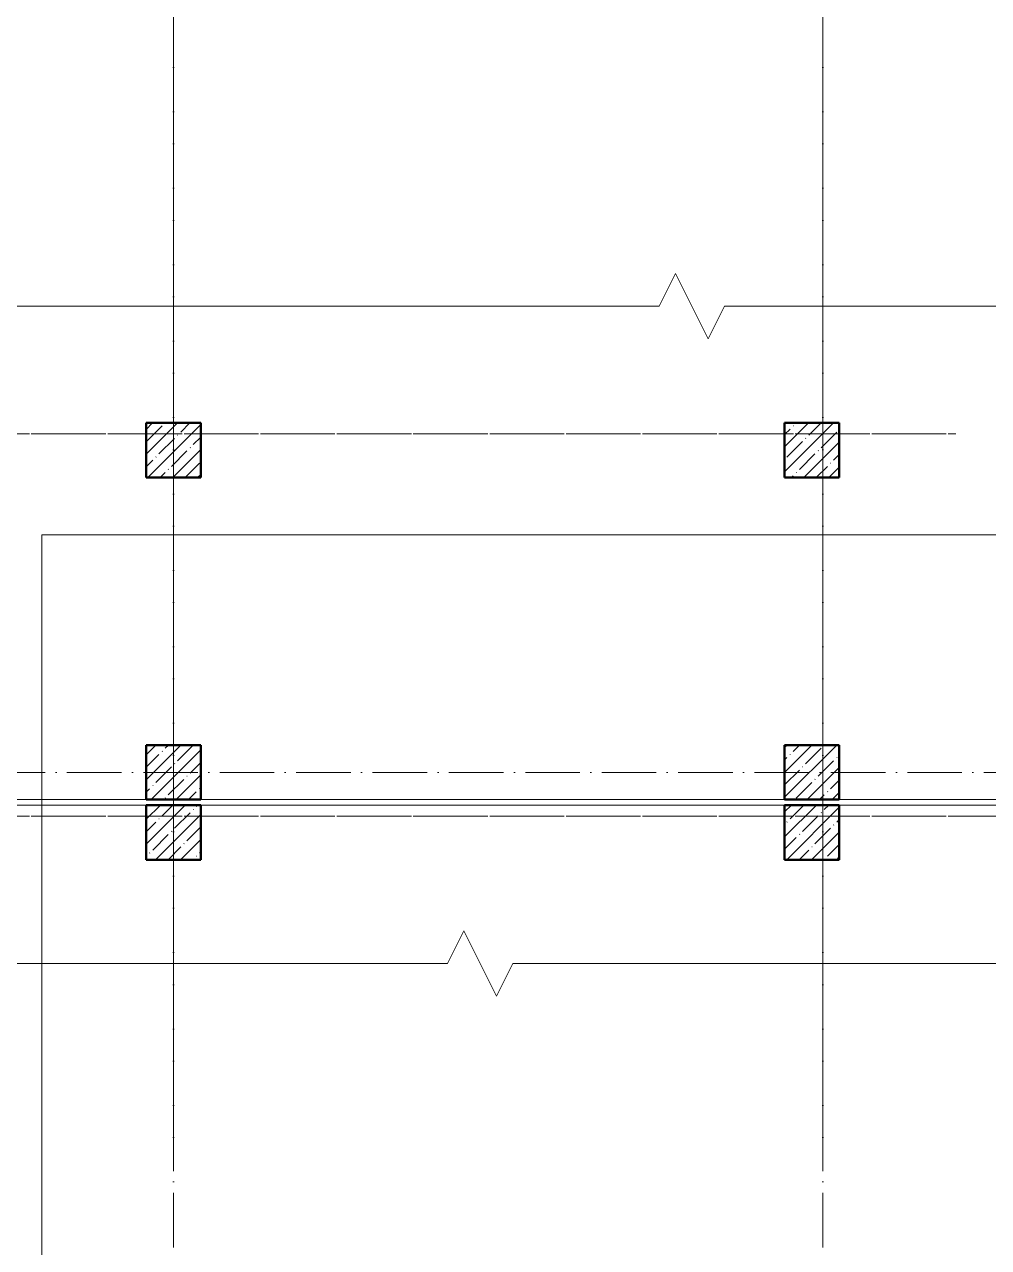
# Model space of a CAD drawing. Header units: millimetres. Extents: x -356862 to 418287, y 0 to 839748.
# Drawn here: x -94731 to -85897, y 497895 to 509097 of the extents above; entities that cross this region are included whole.
import ezdxf

# ---------------------------------------------------------------- set-up
doc = ezdxf.new("R2010")
doc.units = ezdxf.units.MM
doc.linetypes.add('50_200_ШТРИХ_1Т_ш5_п1_п1_', pattern=[700, 500, -100, 0, -100])
for name, color, linetype, lineweight in [('A-DETL-GENF-OTLN', 7, 'Continuous', 9), ('A-FLOR-____-OTLN', 7, 'Continuous', 9), ('S-COLS-____-MCUT', 7, 'Continuous', 50), ('S-COLS-____-OTLN', 7, 'Continuous', 9), ('S-GRID-____-OTLN-1', 7, '50_200_ШТРИХ_1Т_ш5_п1_п1_', 9)]:
    doc.layers.add(name, color=color, linetype=linetype, lineweight=lineweight)
doc.layers.add('G-____-____-SYMB-1', color=9, linetype='Continuous', lineweight=9, true_color=0x808080)
pattern_1 = [(45, (-89000, -42681.04), (-114.04925, 114.04925), []), (45, (-88885.95, -42681.04), (-114.04925, 114.04925), [201.613, -40.323, 3.353, -36.97])]
pattern_2 = [(45, (-83150, -42681.04), (-114.04925, 114.04925), []), (45, (-83035.95, -42681.04), (-114.04925, 114.04925), [201.613, -40.323, 3.353, -36.97])]
pattern_3 = [(45, (-89000, -46181.04), (-114.04925, 114.04925), []), (45, (-88885.95, -46181.04), (-114.04925, 114.04925), [201.613, -40.323, 3.353, -36.97])]
pattern_4 = [(45, (-83150, -46181.04), (-114.04925, 114.04925), []), (45, (-83035.95, -46181.04), (-114.04925, 114.04925), [201.613, -40.323, 3.353, -36.97])]
pattern_5 = [(45, (-83150, -43231.04), (-114.04925, 114.04925), []), (45, (-83035.95, -43231.04), (-114.04925, 114.04925), [201.613, -40.323, 3.353, -36.97])]
pattern_6 = [(45, (-89000, -43231.04), (-114.04925, 114.04925), []), (45, (-88885.95, -43231.04), (-114.04925, 114.04925), [201.613, -40.323, 3.353, -36.97])]

# ---------------------------------------------------------------- blocks, each defined once
blk = doc.blocks.new('BSC_Колонна _Прямоугольная - 500х500-25642906-АР1_План отверстий 1 этажа в осях 1-64_А-ГГ')
at = {"layer": 'S-COLS-____-OTLN'}
h = blk.add_hatch(dxfattribs=at)
h.set_pattern_fill('FP_37', color=256, style=0, pattern_type=2)
h.set_pattern_definition(pattern_1)
h.paths.add_polyline_path([(-250, -250), (250, -250), (250, 250), (-250, 250)], flags=0)
at = {"layer": 'S-COLS-____-MCUT'}
for p, q in [((250, 250), (-250, 250)), ((-250, 250), (-250, -250)), ((250, -250), (250, 250)), ((-250, -250), (250, -250))]:
    blk.add_line(p, q, dxfattribs=at)
blk = doc.blocks.new('BSC_Колонна _Прямоугольная - 500х500-V17-АР1_План отверстий 1 этажа в осях 1-64_А-ГГ')
at = {"layer": 'S-COLS-____-OTLN'}
h = blk.add_hatch(dxfattribs=at)
h.set_pattern_fill('FP_48', color=256, style=0, pattern_type=2)
h.set_pattern_definition(pattern_2)
h.paths.add_polyline_path([(-250, -250), (250, -250), (250, 250), (-250, 250)], flags=0)
at = {"layer": 'S-COLS-____-MCUT'}
for p, q in [((250, 250), (-250, 250)), ((-250, 250), (-250, -250)), ((250, -250), (250, 250)), ((-250, -250), (250, -250))]:
    blk.add_line(p, q, dxfattribs=at)
blk = doc.blocks.new('BSC_Колонна _Прямоугольная - 500х500-V87-АР1_План отверстий 1 этажа в осях 1-64_А-ГГ')
at = {"layer": 'S-COLS-____-OTLN'}
h = blk.add_hatch(dxfattribs=at)
h.set_pattern_fill('FP_119', color=256, style=0, pattern_type=2)
h.set_pattern_definition(pattern_3)
h.paths.add_polyline_path([(-250, -250), (250, -250), (250, 250), (-250, 250)], flags=0)
at = {"layer": 'S-COLS-____-MCUT'}
for p, q in [((250, 250), (-250, 250)), ((-250, 250), (-250, -250)), ((250, -250), (250, 250)), ((-250, -250), (250, -250))]:
    blk.add_line(p, q, dxfattribs=at)
blk = doc.blocks.new('BSC_Колонна _Прямоугольная - 500х500-V88-АР1_План отверстий 1 этажа в осях 1-64_А-ГГ')
at = {"layer": 'S-COLS-____-OTLN'}
h = blk.add_hatch(dxfattribs=at)
h.set_pattern_fill('FP_120', color=256, style=0, pattern_type=2)
h.set_pattern_definition(pattern_4)
h.paths.add_polyline_path([(-250, -250), (250, -250), (250, 250), (-250, 250)], flags=0)
at = {"layer": 'S-COLS-____-MCUT'}
for p, q in [((250, 250), (-250, 250)), ((-250, 250), (-250, -250)), ((250, -250), (250, 250)), ((-250, -250), (250, -250))]:
    blk.add_line(p, q, dxfattribs=at)
blk = doc.blocks.new('BSC_Колонна _Прямоугольная - 500х500-V135-АР1_План отверстий 1 этажа в осях 1-64_А-ГГ')
at = {"layer": 'S-COLS-____-OTLN'}
h = blk.add_hatch(dxfattribs=at)
h.set_pattern_fill('FP_169', color=256, style=0, pattern_type=2)
h.set_pattern_definition(pattern_5)
h.paths.add_polyline_path([(-250, -250), (250, -250), (250, 250), (-250, 250)], flags=0)
at = {"layer": 'S-COLS-____-MCUT'}
for p, q in [((250, 250), (-250, 250)), ((-250, 250), (-250, -250)), ((250, -250), (250, 250)), ((-250, -250), (250, -250))]:
    blk.add_line(p, q, dxfattribs=at)
blk = doc.blocks.new('BSC_Колонна _Прямоугольная - 500х500-V136-АР1_План отверстий 1 этажа в осях 1-64_А-ГГ')
at = {"layer": 'S-COLS-____-OTLN'}
h = blk.add_hatch(dxfattribs=at)
h.set_pattern_fill('FP_170', color=256, style=0, pattern_type=2)
h.set_pattern_definition(pattern_6)
h.paths.add_polyline_path([(-250, -250), (250, -250), (250, 250), (-250, 250)], flags=0)
at = {"layer": 'S-COLS-____-MCUT'}
for p, q in [((250, 250), (-250, 250)), ((-250, 250), (-250, -250)), ((250, -250), (250, 250)), ((-250, -250), (250, -250))]:
    blk.add_line(p, q, dxfattribs=at)
blk = doc.blocks.new('DET_L_Линия разрыва - М100-27490010-АР1_План отверстий 1 этажа в осях 1-64_А-ГГ')
at = {"layer": 'A-DETL-GENF-OTLN'}
for p, q in [((14250, 300), (14100, 0)), ((14550, -300), (14250, 300)), ((14100, 0), (0, 0)), ((14700, 0), (14550, -300)), ((28800, 0), (14700, 0))]:
    blk.add_line(p, q, dxfattribs=at)
blk = doc.blocks.new('BSC_Колонна _Прямоугольная - 500х500-V37-АР1_План отверстий 1 этажа в осях 1-64_Ю-ЯЯ')
at = {"layer": 'S-COLS-____-OTLN'}
h = blk.add_hatch(dxfattribs=at)
h.set_pattern_fill('FP_44', color=256, style=0, pattern_type=2)
h.set_pattern_definition(pattern_1)
h.paths.add_polyline_path([(-250, -250), (250, -250), (250, 250), (-250, 250)], flags=0)
at = {"layer": 'S-COLS-____-MCUT'}
for p, q in [((250, 250), (-250, 250)), ((-250, 250), (-250, -250)), ((250, -250), (250, 250)), ((-250, -250), (250, -250))]:
    blk.add_line(p, q, dxfattribs=at)
blk = doc.blocks.new('BSC_Колонна _Прямоугольная - 500х500-V39-АР1_План отверстий 1 этажа в осях 1-64_Ю-ЯЯ')
at = {"layer": 'S-COLS-____-OTLN'}
h = blk.add_hatch(dxfattribs=at)
h.set_pattern_fill('FP_46', color=256, style=0, pattern_type=2)
h.set_pattern_definition(pattern_2)
h.paths.add_polyline_path([(-250, -250), (250, -250), (250, 250), (-250, 250)], flags=0)
at = {"layer": 'S-COLS-____-MCUT'}
for p, q in [((250, 250), (-250, 250)), ((-250, 250), (-250, -250)), ((250, -250), (250, 250)), ((-250, -250), (250, -250))]:
    blk.add_line(p, q, dxfattribs=at)
blk = doc.blocks.new('BSC_Колонна _Прямоугольная - 500х500-V58-АР1_План отверстий 1 этажа в осях 1-64_Ю-ЯЯ')
at = {"layer": 'S-COLS-____-OTLN'}
h = blk.add_hatch(dxfattribs=at)
h.set_pattern_fill('FP_65', color=256, style=0, pattern_type=2)
h.set_pattern_definition(pattern_3)
h.paths.add_polyline_path([(-250, -250), (250, -250), (250, 250), (-250, 250)], flags=0)
at = {"layer": 'S-COLS-____-MCUT'}
for p, q in [((250, 250), (-250, 250)), ((-250, 250), (-250, -250)), ((250, -250), (250, 250)), ((-250, -250), (250, -250))]:
    blk.add_line(p, q, dxfattribs=at)
blk = doc.blocks.new('BSC_Колонна _Прямоугольная - 500х500-V59-АР1_План отверстий 1 этажа в осях 1-64_Ю-ЯЯ')
at = {"layer": 'S-COLS-____-OTLN'}
h = blk.add_hatch(dxfattribs=at)
h.set_pattern_fill('FP_66', color=256, style=0, pattern_type=2)
h.set_pattern_definition(pattern_4)
h.paths.add_polyline_path([(-250, -250), (250, -250), (250, 250), (-250, 250)], flags=0)
at = {"layer": 'S-COLS-____-MCUT'}
for p, q in [((250, 250), (-250, 250)), ((-250, 250), (-250, -250)), ((250, -250), (250, 250)), ((-250, -250), (250, -250))]:
    blk.add_line(p, q, dxfattribs=at)
blk = doc.blocks.new('BSC_Колонна _Прямоугольная - 500х500-V143-АР1_План отверстий 1 этажа в осях 1-64_Ю-ЯЯ')
at = {"layer": 'S-COLS-____-OTLN'}
h = blk.add_hatch(dxfattribs=at)
h.set_pattern_fill('FP_154', color=256, style=0, pattern_type=2)
h.set_pattern_definition(pattern_5)
h.paths.add_polyline_path([(-250, -250), (250, -250), (250, 250), (-250, 250)], flags=0)
at = {"layer": 'S-COLS-____-MCUT'}
for p, q in [((250, 250), (-250, 250)), ((-250, 250), (-250, -250)), ((250, -250), (250, 250)), ((-250, -250), (250, -250))]:
    blk.add_line(p, q, dxfattribs=at)
blk = doc.blocks.new('BSC_Колонна _Прямоугольная - 500х500-V144-АР1_План отверстий 1 этажа в осях 1-64_Ю-ЯЯ')
at = {"layer": 'S-COLS-____-OTLN'}
h = blk.add_hatch(dxfattribs=at)
h.set_pattern_fill('FP_155', color=256, style=0, pattern_type=2)
h.set_pattern_definition(pattern_6)
h.paths.add_polyline_path([(-250, -250), (250, -250), (250, 250), (-250, 250)], flags=0)
at = {"layer": 'S-COLS-____-MCUT'}
for p, q in [((250, 250), (-250, 250)), ((-250, 250), (-250, -250)), ((250, -250), (250, 250)), ((-250, -250), (250, -250))]:
    blk.add_line(p, q, dxfattribs=at)
blk = doc.blocks.new('DET_L_Линия разрыва - М100-27489994-АР1_План отверстий 1 этажа в осях 1-64_Ю-ЯЯ')
at = {"layer": 'A-DETL-GENF-OTLN'}
for p, q in [((16000, 300), (15850, 0)), ((16300, -300), (16000, 300)), ((15850, 0), (0, 0)), ((16450, 0), (16300, -300)), ((32300, 0), (16450, 0))]:
    blk.add_line(p, q, dxfattribs=at)

msp = doc.modelspace()

# ---------------------------------------------------------------- linework, layer by layer
at = {"layer": 'A-FLOR-____-OTLN'}
for p, q in [((-98515.0675, 501996.983), (-93615.0675, 501996.983)), ((-98515.0675, 501996.983), (-93615.0675, 501996.983)), ((-93115.0675, 501996.983), (-87765.0675, 501996.983)), ((-93115.0675, 501996.983), (-87765.0675, 501996.983)), ((-87265.0675, 501996.983), (-83815.0675, 501996.983)), ((-87265.0675, 501996.983), (-83815.0675, 501996.983)), ((-93615.0675, 501946.983), (-98515.0675, 501946.983)), ((-93615.0675, 501946.983), (-98515.0675, 501946.983)), ((-87765.0675, 501946.983), (-93115.0675, 501946.983)), ((-87765.0675, 501946.983), (-93115.0675, 501946.983)), ((-83815.0675, 501946.983), (-87265.0675, 501946.983)), ((-83815.0675, 501946.983), (-87265.0675, 501946.983))]:
    msp.add_line(p, q, dxfattribs=at)
at = {"layer": 'G-____-____-SYMB-1'}
for p, q in [((-94572.0697, 504422.2671), (-94572.0697, 454227.4831)), ((-77766.8674, 504422.2671), (-94572.0697, 504422.2671)), ((-94572.0697, 504422.2671), (-94572.0697, 499381.1484)), ((-77766.8674, 504422.2671), (-94572.0697, 504422.2671))]:
    msp.add_line(p, q, dxfattribs=at)
at = {"layer": 'S-GRID-____-OTLN-1'}
for p, q in [((-93365.0675, 549908.7924), (-93365.0675, 498597.5699)), ((-87415.0675, 549908.7924), (-87415.0675, 498597.5699)), ((-93365.0675, 508896.9006), (-93365.0675, 470838.6753)), ((-87415.0675, 508896.9006), (-87415.0675, 454533.3346)), ((-109188.297, 505346.983), (-86196.2802, 505346.983)), ((-107270.4298, 505346.983), (-86196.2802, 505346.983)), ((-102042.753, 502246.983), (-72550.8541, 502246.983)), ((-102042.753, 502246.983), (-72550.8541, 502246.983)), ((-109188.297, 501846.983), (-72440.6609, 501846.983)), ((-107270.4298, 501846.983), (-72440.6609, 501846.983))]:
    msp.add_line(p, q, dxfattribs=at)

# ---------------------------------------------------------------- block references
at = {"layer": 'A-DETL-GENF-OTLN', "rotation": 180}
msp.add_blockref('DET_L_Линия разрыва - М100-27490010-АР1_План отверстий 1 этажа в осях 1-64_А-ГГ', (-74215.0675, 506517.1216), dxfattribs=at)
at = {"layer": 'A-DETL-GENF-OTLN'}
msp.add_blockref('DET_L_Линия разрыва - М100-27489994-АР1_План отверстий 1 этажа в осях 1-64_Ю-ЯЯ', (-106705.0675, 500496.983), dxfattribs=at)
at = {"layer": 'S-COLS-____-OTLN'}
for name, p in [('BSC_Колонна _Прямоугольная - 500х500-V88-АР1_План отверстий 1 этажа в осях 1-64_А-ГГ', (-93365.0675, 505196.983)), ('BSC_Колонна _Прямоугольная - 500х500-V59-АР1_План отверстий 1 этажа в осях 1-64_Ю-ЯЯ', (-93365.0675, 505196.983)), ('BSC_Колонна _Прямоугольная - 500х500-V87-АР1_План отверстий 1 этажа в осях 1-64_А-ГГ', (-87515.0675, 505196.983)), ('BSC_Колонна _Прямоугольная - 500х500-V58-АР1_План отверстий 1 этажа в осях 1-64_Ю-ЯЯ', (-87515.0675, 505196.983)), ('BSC_Колонна _Прямоугольная - 500х500-V135-АР1_План отверстий 1 этажа в осях 1-64_А-ГГ', (-93365.0675, 502246.983)), ('BSC_Колонна _Прямоугольная - 500х500-V143-АР1_План отверстий 1 этажа в осях 1-64_Ю-ЯЯ', (-93365.0675, 502246.983)), ('BSC_Колонна _Прямоугольная - 500х500-V136-АР1_План отверстий 1 этажа в осях 1-64_А-ГГ', (-87515.0675, 502246.983)), ('BSC_Колонна _Прямоугольная - 500х500-V144-АР1_План отверстий 1 этажа в осях 1-64_Ю-ЯЯ', (-87515.0675, 502246.983)), ('BSC_Колонна _Прямоугольная - 500х500-V17-АР1_План отверстий 1 этажа в осях 1-64_А-ГГ', (-93365.0675, 501696.983)), ('BSC_Колонна _Прямоугольная - 500х500-V39-АР1_План отверстий 1 этажа в осях 1-64_Ю-ЯЯ', (-93365.0675, 501696.983)), ('BSC_Колонна _Прямоугольная - 500х500-25642906-АР1_План отверстий 1 этажа в осях 1-64_А-ГГ', (-87515.0675, 501696.983)), ('BSC_Колонна _Прямоугольная - 500х500-V37-АР1_План отверстий 1 этажа в осях 1-64_Ю-ЯЯ', (-87515.0675, 501696.983))]:
    msp.add_blockref(name, p, dxfattribs=at)

doc.saveas('drawing.dxf')
